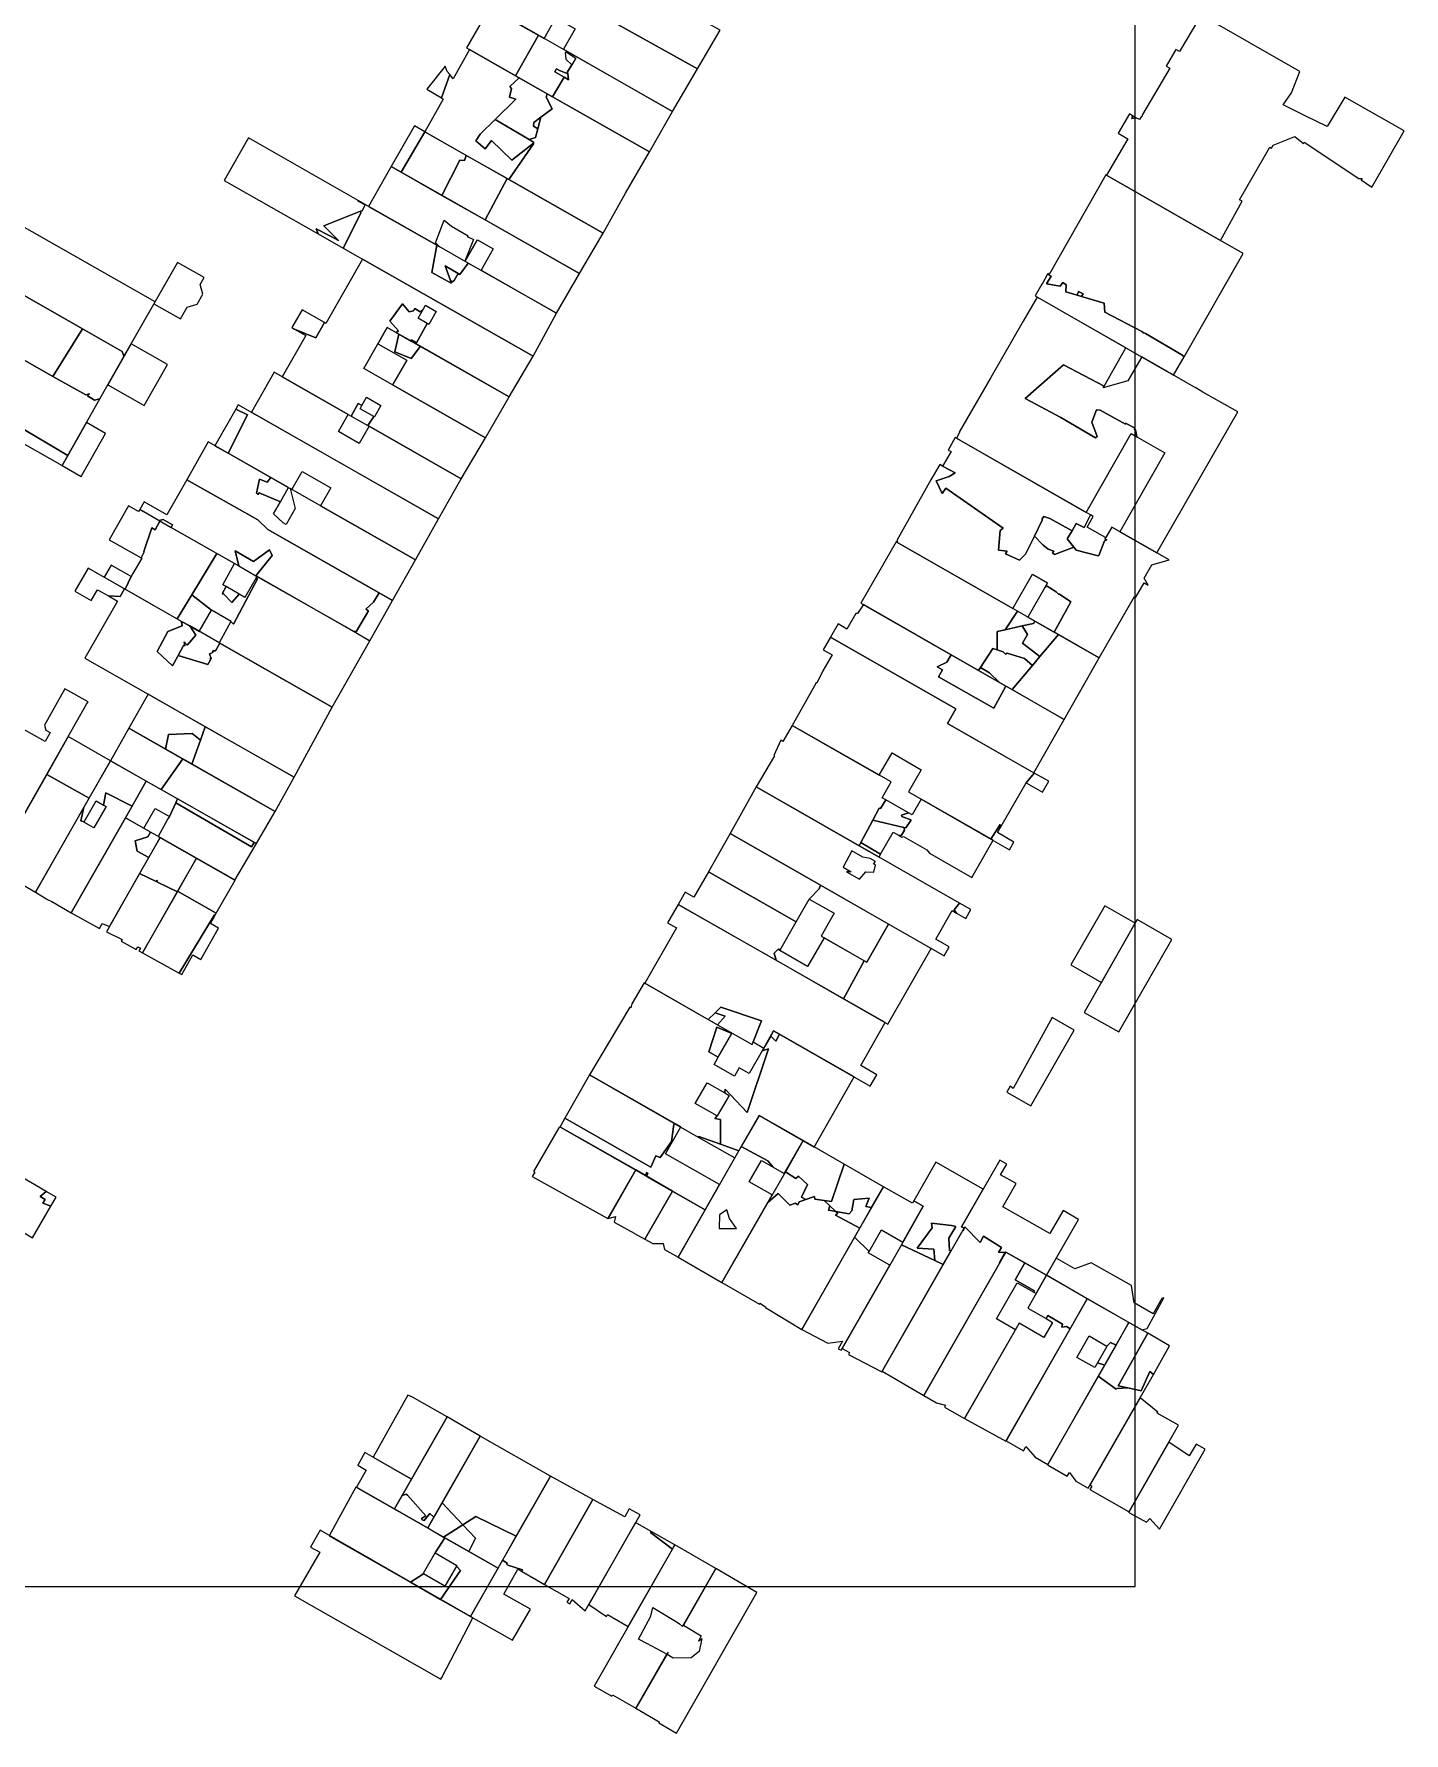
# Model space of a CAD drawing. Header units: metres. Extents: x -20 to 432, y -24 to 321.
# Drawn here: x 265.4 to 431.6, y -17.8 to 188.4 of the extents above; entities that cross this region are included whole.
import ezdxf

# ---------------------------------------------------------------- set-up
doc = ezdxf.new("R2010")
doc.units = ezdxf.units.M

msp = doc.modelspace()

# ---------------------------------------------------------------- linework, layer by layer
for points in [[(0, 0), (399, 0), (399, 299), (0, 299)], [(324.1172, 202.875), (323.7188, 202.0625), (321.5938, 197.7188), (322.2266, 197.3438), (345.9141, 184.125), (348.6563, 188.8125), (324.7188, 202.0625), (324.8984, 202.4063), (324.1172, 202.875)], [(345.9141, 184.125), (322.2266, 197.3438), (321.5, 196.0938), (321.0703, 196.3125), (318.8984, 192.5938), (327.3203, 187.8125), (328.7422, 190.3125), (331.0781, 189), (329.6563, 186.5), (342.8906, 178.9688), (345.9141, 184.125)], [(326.6328, 188.2188), (320.7188, 191.5625), (317.8828, 186.6875), (323.8203, 183.2813), (326.6328, 188.2188)], [(330.6641, 184.625), (329.9844, 185.2813), (329.8984, 186.0938), (329.9609, 186.1875), (330.0156, 186.2813), (326.6328, 188.2188), (323.8203, 183.2813), (328.3047, 180.75), (329.7422, 183.125), (328.5859, 183.75), (328.7969, 184.125), (329.0938, 183.9688), (330.1797, 183.5313), (330.1484, 183.7813), (330.6641, 184.625)], [(326, 175.0938), (323.3828, 173.0625), (320.9297, 175.4375), (320.1406, 174.4063), (319.0156, 175.375), (319.5313, 176.2188), (321.375, 178), (323.875, 180.4375), (323.1172, 180.6875), (323.3672, 181.75), (323.1641, 182), (324.2734, 183.0313), (318.25, 186.4688), (316.2656, 182.9375), (315.8594, 183.4375), (314.8516, 180.625), (315.0781, 180.4688), (312.8203, 176.5), (323.0313, 170.6875), (326, 175.0313), (326, 175.0938)], [(331.1641, 185.4375), (330.6641, 184.625), (330.1484, 183.7813), (330.1797, 183.5313), (330.2578, 182.8125), (329.7422, 183.125), (328.3047, 180.75), (340.0781, 174.0625), (342.8906, 178.9688), (330.0156, 186.2813), (329.9609, 186.1875), (331.1641, 185.4375)], [(315.5547, 183.8125), (315.2969, 184.4375), (313.0781, 181.6563), (314.8516, 180.625), (315.8594, 183.4375), (315.5547, 183.8125)], [(329.0938, 183.9688), (328.7969, 184.125), (328.5859, 183.75), (329.7422, 183.125), (330.2578, 182.8125), (330.1797, 183.5313), (329.0938, 183.9688)], [(326.0391, 177.625), (326.8984, 178.25), (328.2969, 179.2813), (327.5547, 180.6875), (327.6719, 181.0938), (324.2734, 183.0313), (323.1641, 182), (323.3672, 181.75), (323.1172, 180.6875), (323.875, 180.4375), (321.375, 178), (325.5078, 175.5625), (326.25, 175.7813), (326.5313, 176.8438), (326.0313, 177.1563), (326.0391, 177.625)], [(326, 175.0938), (326, 175.0313), (323.0313, 170.6875), (334.4688, 164.1875), (337.1953, 169.0313), (340.0781, 174.0625), (327.6719, 181.0938), (327.5547, 180.6875), (328.2969, 179.2813), (326.8984, 178.25), (326.5313, 176.8438), (326.25, 175.7813), (325.5078, 175.5625), (326, 175.25), (326, 175.0938)], [(323.3828, 173.0625), (326, 175.0938), (326, 175.25), (325.5078, 175.5625), (321.375, 178), (319.5313, 176.2188), (319.0156, 175.375), (320.1406, 174.4063), (320.9297, 175.4375), (323.3828, 173.0625)], [(326.8984, 178.25), (326.0391, 177.625), (326.0313, 177.1563), (326.5313, 176.8438), (326.8984, 178.25)], [(399.1016, 178.1875), (398.6953, 178.4375), (398.5938, 178.125), (399.1016, 178.1875)], [(299.6328, 164.7188), (301.4063, 163.8125), (302.3438, 163.3125), (300.5859, 165.0938), (305.0313, 166.8438), (305.2344, 166.9063), (305.5859, 167.625), (304.7656, 168.0625), (304.7422, 168.1563), (291.4297, 175.75), (288.5, 170.5938), (299.8984, 164.0938), (299.6328, 164.7188)], [(312.8203, 176.5), (311.5625, 177.2188), (308.7656, 172.2813), (309.9766, 171.5938), (312.8203, 176.5)], [(317.8594, 173.625), (312.8203, 176.5), (309.9766, 171.5938), (314.9141, 168.7813), (317.0938, 173.0625), (317.6328, 173), (317.8594, 173.625)], [(322.8281, 170.8125), (317.8594, 173.625), (317.6328, 173), (317.0938, 173.0625), (314.9141, 168.7813), (320.1641, 165.8125), (322.8281, 170.8125)], [(315.1953, 165.75), (316.0625, 165.0313), (318.0781, 163.875), (317.9766, 163.7813), (318.7188, 163.4375), (317.6719, 160.8125), (317.7422, 160.7813), (319.2266, 163.375), (321.1406, 162.2813), (319.6563, 159.6875), (328.8125, 154.4688), (331.6016, 159.3125), (308.7656, 172.2813), (306.0078, 167.4375), (314.5859, 162.5625), (314.1172, 163), (315.1953, 165.75)], [(388.2656, 158.0625), (389.8906, 157.75), (390.2188, 158.1875), (390.6406, 157.9375), (390.5781, 157.0625), (391.9609, 156.6563), (392.1406, 157.125), (392.6797, 156.8125), (392.5078, 156.5), (395.2422, 155.7188), (395.3359, 154.5938), (399.8047, 152.25), (400.0313, 152.0938), (400.1641, 152.0625), (400.2656, 152.0313), (404.6484, 149.4375), (404.9375, 149.1875), (412.1016, 161.7188), (395.4609, 171.25), (388.5703, 159.1875), (388.4063, 159.2813), (388.3594, 159.2188), (388.8047, 158.9688), (388.2656, 158.0625)], [(334.4688, 164.1875), (322.8281, 170.8125), (320.1641, 165.8125), (331.6016, 159.3125), (334.4688, 164.1875)], [(305.0313, 166.8438), (305.0859, 166.625), (302.9375, 162.375), (325.9688, 149.2813), (328.8125, 154.4688), (318.0938, 160.5625), (317.0938, 159.1875), (316.8594, 159.3125), (316.375, 158.4375), (316.2031, 158.2813), (315.9297, 158.4375), (316.0234, 158.125), (313.6719, 159.4375), (314.2734, 162.75), (304.7422, 168.1563), (304.7656, 168.0625), (305.5859, 167.625), (305.2344, 166.9063), (305.0313, 166.8438)], [(301.4063, 163.8125), (299.6328, 164.7188), (299.8984, 164.0938), (302.9375, 162.375), (305.0859, 166.625), (305.0313, 166.8438), (300.5859, 165.0938), (302.3438, 163.3125), (301.4063, 163.8125)], [(267.7188, 146.8125), (271.3125, 152.5938), (252.1641, 163.5), (251.7344, 162.1875), (252.0234, 161.375), (251.2109, 160.125), (254.9766, 157.9688), (252.9063, 155.25), (267.7188, 146.8125)], [(308.6016, 153.5), (310.1328, 155.625), (310.9141, 154.6563), (311.4531, 154.7813), (311.6172, 155.0625), (312.2813, 154.6563), (312.6641, 155), (312.9141, 155.4375), (314.2188, 154.6875), (313.3281, 153.125), (313.125, 153.25), (311.8203, 150.9063), (311.2188, 151.25), (311.1875, 151.0938), (323.0781, 144.3438), (325.9688, 149.2813), (305.2813, 161.0313), (300.8438, 153.25), (300.6719, 153.3438), (299.5938, 151.5), (297.0391, 152.5625), (298.3906, 151.7813), (295.5391, 146.75), (303.9063, 142), (304.7422, 143.5313), (305.1953, 143.2813), (305.7656, 144.2813), (307.5078, 143.2813), (306.7188, 141.9063), (306.6328, 141.9375), (305.9297, 140.8438), (317.2578, 134.4063), (320.1797, 139.375), (305.4375, 147.7813), (308.2656, 152.75), (309.375, 152.125), (309.6406, 152.3438), (308.6016, 153.5)], [(315.9297, 158.4375), (315.3047, 160.2188), (316.8594, 159.3125), (317.0938, 159.1875), (318.0938, 160.5625), (314.2734, 162.75), (313.6719, 159.4375), (316.0234, 158.125), (315.9297, 158.4375)], [(285.5781, 157.9688), (286.0469, 158.8125), (282.8438, 160.625), (279.9766, 155.625), (283.1875, 153.7813), (283.9922, 155.2188), (285.2031, 155.5625), (285.8984, 156.7813), (285.5781, 157.9688)], [(315.9297, 158.4375), (316.2031, 158.2813), (316.375, 158.4375), (316.8594, 159.3125), (315.3047, 160.2188), (315.9297, 158.4375)], [(389.8906, 157.75), (388.2656, 158.0625), (388.8047, 158.9688), (388.3594, 159.2188), (387.7969, 158.1563), (387.6641, 158), (386.8594, 156.5938), (403.6719, 146.9688), (404.9375, 149.1875), (404.6484, 149.4375), (400.2656, 152.0313), (400.1641, 152.0625), (400.0313, 152.0938), (399.8047, 152.25), (395.3359, 154.5938), (395.2422, 155.7188), (392.5078, 156.5), (391.9609, 156.6563), (390.5781, 157.0625), (390.6406, 157.9375), (390.2188, 158.1875), (389.8906, 157.75)], [(391.9609, 156.6563), (392.5078, 156.5), (392.6797, 156.8125), (392.1406, 157.125), (391.9609, 156.6563)], [(296.7109, 152.75), (297.0391, 152.5625), (299.5938, 151.5), (300.6719, 153.3438), (297.9375, 154.9063), (296.7109, 152.75)], [(310.1328, 155.625), (308.6016, 153.5), (309.6406, 152.3438), (309.375, 152.125), (311.1875, 151.0938), (311.2188, 151.25), (311.8203, 150.9063), (313.125, 153.25), (312.0234, 153.875), (312.6641, 155), (312.2813, 154.6563), (311.6172, 155.0625), (311.4531, 154.7813), (310.9141, 154.6563), (310.1328, 155.625)], [(398.5234, 139.875), (399.2188, 139.4688), (399.0625, 140.3438), (398.8906, 140.4375), (398.9453, 140.5313), (398.9219, 140.5625), (397.8438, 141.125), (397.8203, 141.0313), (394.7422, 142.7188), (394.2969, 142.75), (393.7344, 141.25), (394.3906, 139.5313), (394.2031, 139.375), (389.9688, 141.8438), (385.6719, 144.125), (390.3047, 148.2188), (395.2266, 145.625), (397.8828, 150.2813), (387.1016, 156.4375), (385.4375, 153.5), (381.4844, 146.6875), (377.6563, 140.0313), (377.7109, 140), (377.3125, 139.3125), (393.0625, 130.3125), (398.5234, 139.875)], [(267.7188, 146.8125), (271.7109, 144.5625), (272.1641, 144.6875), (271.9219, 144.4375), (272.7578, 143.9375), (273.4297, 144.0938), (276.5, 149.5), (276.3047, 149.2813), (276.1094, 149.8438), (271.3125, 152.5938), (267.7188, 146.8125)], [(307.1328, 150.7813), (310.6328, 148.7813), (308.9297, 145.7813), (320.1797, 139.375), (323.0781, 144.3438), (312.3047, 150.4688), (311.1953, 148.9688), (309.1797, 149.8125), (309.6719, 151.9375), (308.2656, 152.75), (307.1328, 150.7813)], [(274.3984, 145.7813), (278.7969, 143.2813), (281.6172, 148.25), (277.2188, 150.75), (274.3984, 145.7813)], [(312.3047, 150.4688), (309.6719, 151.9375), (309.1797, 149.8125), (311.1953, 148.9688), (312.3047, 150.4688)], [(401.6328, 125.4063), (411.4688, 142.5313), (407.2188, 144.9063), (406.3594, 145.4375), (406.125, 145.5313), (399.8047, 149.1875), (398.1328, 146.2813), (395.1172, 145.4375), (395.2266, 145.625), (390.3047, 148.2188), (385.6719, 144.125), (389.9688, 141.8438), (394.2031, 139.375), (394.3906, 139.5313), (393.7344, 141.25), (394.2969, 142.75), (394.7422, 142.7188), (397.8203, 141.0313), (397.8438, 141.125), (398.9219, 140.5625), (398.9453, 140.5313), (398.8906, 140.4375), (399.0625, 140.3438), (399.2188, 139.4688), (402.6016, 137.5313), (397.1406, 127.9688), (401.6328, 125.4063)], [(268.8203, 136), (269.5156, 137.2188), (251.1016, 148.125), (250.2188, 146.5625), (268.8203, 136)], [(291.7969, 142.4688), (314.5078, 129.5313), (317.2578, 134.4063), (306.0703, 140.7813), (304.8828, 138.6875), (302.3672, 140.125), (303.5547, 142.1875), (294.5547, 147.3125), (291.7969, 142.4688)], [(291.3203, 142.1563), (289.8984, 142.8438), (287.375, 138.4063), (288.9844, 137.5), (291.3203, 142.1563)], [(289.8984, 142.8438), (291.3203, 142.1563), (288.9844, 137.5), (296.7031, 133.0938), (297.9375, 135.2813), (301.4141, 133.3125), (300.1797, 131.125), (311.6953, 124.5625), (314.5078, 129.5313), (290.1953, 143.375), (289.8984, 142.8438)], [(303.9063, 142), (305.9297, 140.8438), (306.6328, 141.9375), (304.9766, 142.875), (305.1953, 143.2813), (304.7422, 143.5313), (303.9063, 142)], [(268.8203, 136), (271.1484, 134.6875), (274.1172, 139.9063), (271.7891, 141.2188), (268.8203, 136)], [(294.4922, 130.125), (295.3203, 131.5938), (292.75, 132.6875), (292.5938, 132.4688), (292.4141, 132.6563), (292.7969, 134.3438), (293.7031, 133.9688), (294.1484, 134.5625), (286.5625, 138.875), (283.9531, 134.2813), (292.5703, 129.4063), (293.7734, 128.25), (308.9219, 119.625), (311.6953, 124.5625), (296.5078, 133.2188), (297.1016, 130.7813), (296, 128.8438), (295.6328, 129.0625), (294.4922, 130.125)], [(387.7109, 129.5313), (387.9063, 129.8125), (388.6563, 129.5938), (391.3438, 128.0938), (391.8516, 128.9688), (392.8047, 128.5), (393.5938, 130), (377.1875, 139.4063), (376.3125, 137.875), (376.6797, 137.7188), (375.6484, 135.9375), (377.1875, 135.125), (376.4453, 134.6875), (374.8516, 134.125), (375.5859, 132.5938), (376.0469, 133.25), (383.0078, 128.4063), (382.6328, 128.125), (382.4141, 125.7188), (383.4922, 125.5938), (383.2734, 125.2813), (384.9531, 124.5313), (385.6953, 125.25), (386.7734, 127.4375), (387.7109, 129.375), (387.7109, 129.5313)], [(387.8047, 126.375), (386.7734, 127.4375), (385.6953, 125.25), (384.9531, 124.5313), (383.2734, 125.2813), (383.4922, 125.5938), (382.4141, 125.7188), (382.6328, 128.125), (383.0078, 128.4063), (376.0469, 133.25), (375.5859, 132.5938), (374.8516, 134.125), (376.4453, 134.6875), (377.1875, 135.125), (375.6484, 135.9375), (375.3125, 136.125), (374.2266, 134.25), (370.0938, 126.9063), (370.2109, 126.8438), (370.1016, 126.6875), (384.1563, 118.6563), (386.5469, 122.8125), (388.3672, 121.7813), (388.0469, 121.2188), (388.3359, 121.375), (389.4141, 120.6563), (389.6875, 120.4063), (389.8438, 120.375), (391.1797, 119.4688), (389.1797, 115.7813), (394.6563, 112.6563), (398.9297, 120.125), (399.1016, 120.0313), (400.1016, 121.7813), (400.5703, 121.5), (400.0859, 122.3438), (401.0313, 123.9375), (403.1094, 124.5625), (396.1563, 128.5313), (395.4375, 127.2813), (395.4063, 127.25), (395.3594, 127.0625), (395.5547, 126.9688), (395.2891, 126.875), (394.5781, 125.0938), (394.5, 125.0313), (391.8516, 125.7188), (391.5781, 126.0938), (389.2188, 125.2188), (388.9844, 125.4063), (389.1328, 125.625), (388.4531, 125.8438), (387.8047, 126.375)], [(307.2813, 120.5625), (293.7734, 128.25), (292.5703, 129.4063), (283.9531, 134.2813), (281.5391, 130.0313), (278.7969, 131.5938), (278.25, 130.6563), (280.5938, 129.3125), (281.1094, 129.4688), (282.2188, 128.8125), (282.0469, 128.5), (290.2578, 123.8125), (289.8203, 125.6563), (292.0469, 124.3438), (294, 125.7813), (294.2969, 125.0938), (292.3438, 122.625), (304.2422, 115.8438), (304.5313, 115.9063), (305.9844, 118.375), (305.6875, 118.5625), (306.6172, 119.4375), (307.2813, 120.5625)], [(292.5938, 132.4688), (292.75, 132.6875), (295.3203, 131.5938), (296.3125, 133.3438), (294.1484, 134.5625), (293.7031, 133.9688), (292.7969, 134.3438), (292.4141, 132.6563), (292.5938, 132.4688)], [(278.7344, 125.5625), (279.7344, 128.4375), (280.1406, 128.2188), (280.6797, 129.25), (278.25, 130.6563), (278.1172, 130.4063), (276.875, 131.125), (274.5313, 127), (278.4063, 124.8125), (278.7813, 125.5313), (278.7344, 125.5625)], [(391.5781, 126.0938), (391.8516, 125.7188), (394.5, 125.0313), (394.5781, 125.0938), (395.2891, 126.875), (395.5547, 126.9688), (395.3594, 127.0625), (395.4063, 127.25), (393.1719, 128.5313), (393.9219, 129.8125), (393.5938, 130), (392.8047, 128.5), (391.8516, 128.9688), (391.3438, 128.0938), (390.7656, 127.125), (391.5781, 126.0938)], [(279.7344, 128.4375), (278.7344, 125.5625), (278.7813, 125.5313), (278.4063, 124.8125), (278.4922, 124.75), (277.4297, 122.9063), (277.2266, 122.5313), (276.4688, 121), (282.8047, 117.4063), (284.5703, 120.3125), (287.5938, 125.3438), (280.6797, 129.25), (280.1406, 128.2188), (279.7344, 128.4375)], [(280.5938, 129.3125), (282.0469, 128.5), (282.2188, 128.8125), (281.1094, 129.4688), (280.5938, 129.3125)], [(387.9063, 129.8125), (387.7109, 129.5313), (387.7109, 129.375), (386.7734, 127.4375), (387.8047, 126.375), (388.4531, 125.8438), (389.1328, 125.625), (388.9844, 125.4063), (389.2188, 125.2188), (391.5781, 126.0938), (390.7656, 127.125), (391.3438, 128.0938), (388.6563, 129.5938), (387.9063, 129.8125)], [(294.2969, 125.0938), (294, 125.7813), (292.0469, 124.3438), (289.8203, 125.6563), (290.2578, 123.8125), (292.3438, 122.625), (294.2969, 125.0938)], [(383.2266, 116.0625), (384.7188, 118.3438), (370, 126.75), (365.7266, 119.2813), (379.9922, 111.125), (380.2344, 111.5), (381.7422, 113.8125), (382.25, 113.625), (382.2734, 115.8438), (383.2266, 116.0625)], [(276.4688, 121), (277.2266, 122.5313), (274.7969, 123.9063), (273.9531, 122.4375), (276.4688, 121)], [(289.6172, 116.75), (292.5469, 122.25), (292.3672, 122.375), (291.0156, 120), (290.2969, 120.4063), (289.4141, 119.375), (288.4063, 120.4375), (288.3438, 120.375), (288.2969, 120.5), (288.7344, 121.3125), (288.3125, 121.5313), (289.7656, 124.0938), (287.5938, 125.3438), (284.5703, 120.3125), (286.9688, 118.4688), (287.0234, 118.4375), (289.3516, 117.125), (289.3125, 117.0625), (289.6172, 116.75)], [(275.8672, 120.0938), (276.3906, 121.0313), (271.9766, 123.5625), (270.3906, 120.75), (272.3594, 119.625), (273.1094, 120.9375), (274.4766, 120.1875), (275.8672, 120.0938)], [(292.5469, 122.25), (289.6172, 116.75), (289.3125, 117.0625), (287.8672, 114.5), (301.6016, 106.6875), (306.1797, 114.75), (292.4688, 122.5625), (292.3672, 122.375), (292.5469, 122.25)], [(283.3359, 117.0938), (276.3906, 121.0313), (275.8672, 120.0938), (274.4766, 120.1875), (275.5469, 119.5625), (271.5859, 112.625), (296.9766, 98.1875), (301.6016, 106.6875), (287.9688, 114.4375), (287.4297, 113.5), (287.1016, 113.5313), (287.1094, 113.3125), (286.7188, 113.1563), (286.9063, 112.5938), (286.7969, 112.625), (286.8828, 112.5), (286.5234, 111.8438), (282.9063, 112.9375), (282.875, 112.875), (282.2188, 111.6875), (280.3594, 113.4375), (281.6484, 115.8438), (283.4063, 116.5313), (283.3359, 117.0938)], [(286.9688, 118.4688), (284.5703, 120.3125), (282.8047, 117.4063), (285.4766, 115.875), (286.9688, 118.4688)], [(288.4063, 120.4375), (289.4141, 119.375), (290.2969, 120.4063), (288.7344, 121.3125), (288.2969, 120.5), (288.3438, 120.375), (288.4063, 120.4375)], [(308.9219, 119.625), (307.2813, 120.5625), (306.6172, 119.4375), (305.6875, 118.5625), (305.9844, 118.375), (304.5313, 115.9063), (304.2422, 115.8438), (306.1797, 114.75), (308.9219, 119.625)], [(391.1797, 119.4688), (389.8438, 120.375), (389.6875, 120.4063), (389.4141, 120.6563), (388.3359, 121.375), (388.0469, 121.2188), (385.9844, 117.5938), (389.1797, 115.7813), (391.1797, 119.4688)], [(381.8516, 106.5625), (375.1563, 110.375), (375.6484, 111.2188), (374.9922, 111.5938), (376.1563, 112.125), (376.6797, 113.0313), (366.0391, 119.125), (365.3203, 118.0313), (365.1328, 118.0625), (364.0469, 116.1563), (362.9766, 116.7813), (362.0547, 115.1875), (377.25, 106.5), (376.2266, 104.7188), (386.6953, 98.7188), (390.3906, 105.1875), (383.3125, 109.25), (381.8516, 106.5625)], [(385.2813, 116.5313), (386.6875, 116.8438), (386.8438, 117.125), (384.7188, 118.3438), (383.2266, 116.0625), (385.2813, 116.5313)], [(283.6484, 114.5938), (284, 114.1875), (285.0391, 115.4063), (284.3359, 116.5313), (283.3359, 117.0938), (283.4063, 116.5313), (281.6484, 115.8438), (280.3594, 113.4375), (282.2188, 111.6875), (282.875, 112.875), (282.9063, 112.9375), (283.5625, 114.1563), (283.7109, 114.125), (283.6484, 114.5938)], [(284, 114.1875), (283.6484, 114.5938), (283.7109, 114.125), (283.5625, 114.1563), (282.9063, 112.9375), (286.5234, 111.8438), (286.8828, 112.5), (286.7969, 112.625), (286.9063, 112.5938), (286.7188, 113.1563), (287.1094, 113.3125), (287.1016, 113.5313), (287.4297, 113.5), (287.9688, 114.4375), (284.3359, 116.5313), (285.0391, 115.4063), (284, 114.1875)], [(385.5938, 112.5938), (386.5547, 111.75), (387.4297, 112.8125), (385.3438, 114.4375), (385.9297, 115.5), (385.2813, 116.5313), (383.2266, 116.0625), (382.2734, 115.8438), (382.25, 113.625), (383.0078, 113.4063), (383.2891, 113.125), (383.4609, 113.25), (385.5938, 112.5938)], [(384.0703, 108.8125), (390.3906, 105.1875), (394.6563, 112.6563), (389.6875, 115.5), (387.4297, 112.8125), (386.5547, 111.75), (384.0703, 108.8125)], [(385.3438, 114.4375), (387.4297, 112.8125), (389.6875, 115.5), (386.8438, 117.125), (386.6875, 116.8438), (385.2813, 116.5313), (385.9297, 115.5), (385.3438, 114.4375)], [(385.7734, 97.5), (386.7422, 98.6875), (376.2266, 104.7188), (377.25, 106.5), (362.0547, 115.1875), (361.1484, 113.6563), (362.2344, 113.0313), (361.1328, 111.0938), (360.3906, 109.5938), (360.2969, 109.6563), (360.25, 109.5625), (357.3984, 104.4688), (367.9688, 98.4375), (369.5078, 101.125), (373.0547, 99.0938), (371.5156, 96.4063), (381.4766, 90.6875), (382.6328, 92.4375), (382.5938, 91.9688), (385.7734, 97.5)], [(384.0703, 108.8125), (386.5547, 111.75), (385.5938, 112.5938), (383.4609, 113.25), (383.2891, 113.125), (383.0078, 113.4063), (382.25, 113.625), (381.7422, 113.8125), (380.2344, 111.5), (381.3438, 110.8438), (382.5469, 109.6875), (384.0703, 108.8125)], [(375.1563, 110.375), (381.8516, 106.5625), (383.3125, 109.25), (376.6797, 113.0313), (376.1563, 112.125), (374.9922, 111.5938), (375.6484, 111.2188), (375.1563, 110.375)], [(382.5469, 109.6875), (381.3438, 110.8438), (380.2344, 111.5), (379.9922, 111.125), (382.5469, 109.6875)], [(255.6563, 90.6875), (255.2109, 90.4063), (260.5078, 87.1875), (271.8047, 107.0313), (271.9766, 107.3125), (269.1797, 108.9063), (266.6797, 104.5), (266.8438, 103.875), (267.3828, 103.5938), (266.7656, 102.5), (263.1875, 104.5313), (255.3906, 90.8438), (255.6563, 90.6875)], [(281.3906, 101.5938), (281.7422, 103.375), (284.5938, 103.5), (285.6016, 102.6875), (286.1797, 104.3125), (279.2813, 108.25), (276.9297, 104.125), (281.3906, 101.5938)], [(266.9688, 98.5313), (272.125, 95.6563), (274.7031, 100.1875), (269.5703, 103.125), (266.9688, 98.5313)], [(276.9297, 104.125), (274.7031, 100.1875), (280.8516, 96.6875), (283.4766, 100.4063), (276.9297, 104.125)], [(281.7422, 103.375), (281.3906, 101.5938), (284.5703, 99.7813), (285.6016, 102.6875), (284.5938, 103.5), (281.7422, 103.375)], [(285.6016, 102.6875), (284.5703, 99.7813), (294.6719, 94.0313), (296.9766, 98.1875), (286.1797, 104.3125), (285.6016, 102.6875)], [(367.1953, 92.9688), (367.9609, 94.4375), (368.1172, 94.4063), (368.7656, 95.4375), (368.2969, 95.6875), (369.3906, 97.625), (357.3984, 104.4688), (356.2734, 102.5313), (356.0078, 102.6875), (355.1797, 100.8125), (355.2422, 100.7813), (353.0391, 97), (365.5313, 89.875), (365.7422, 90.25), (366.8672, 92.375), (367.1953, 92.9688)], [(271.5156, 92.7813), (272.9609, 95.3125), (273.8594, 94.8125), (274.1328, 96.2813), (277.3203, 94.6875), (279.0469, 97.7188), (274.7031, 100.1875), (271.4688, 94.5313), (271.1016, 92.9063), (271.5156, 92.7813)], [(294.6719, 94.0313), (283.4766, 100.4063), (280.8516, 96.6875), (292.4141, 90.125), (294.6719, 94.0313)], [(272.125, 95.6563), (266.9688, 98.5313), (260.5078, 87.1875), (265.6016, 84.2188), (272.125, 95.6563)], [(281.8516, 93.4375), (282.6094, 95.0938), (282.8281, 95.5625), (279.0469, 97.7188), (276.5078, 93.25), (278.7422, 92), (280.1328, 94.4063), (281.8516, 93.4375)], [(377.3281, 81.6875), (377.0625, 82.0938), (377.7109, 82.9063), (353.0391, 97), (349.8672, 91.375), (375.8438, 76.5), (376.4531, 77.5938), (374.8047, 78.5313), (376.7969, 82), (377.3281, 81.6875)], [(386.7422, 98.6875), (385.7734, 97.5), (387.7656, 96.375), (388.5156, 97.6875), (386.7422, 98.6875)], [(271.4766, 92.7188), (271.5156, 92.7813), (271.1016, 92.9063), (271.4688, 94.5313), (265.6016, 84.2188), (267.0781, 83.3438), (267.5938, 83.0938), (269.9297, 81.7188), (277.3203, 94.6875), (274.1328, 96.2813), (273.8594, 94.8125), (274.1797, 94.625), (272.6953, 92.0313), (271.4766, 92.7188)], [(282.6094, 95.0938), (281.8516, 93.4375), (281.6641, 93.125), (280.4688, 91), (289.8047, 85.6875), (292.4141, 90.125), (292.125, 90.2813), (291.8125, 89.75), (282.6094, 95.0938)], [(282.6094, 95.0938), (291.8125, 89.75), (292.125, 90.2813), (282.8281, 95.5625), (282.6094, 95.0938)], [(367.1953, 92.9688), (370.9531, 92.0938), (371.2031, 92.0313), (371.7734, 92.9375), (371.7891, 93), (370.6953, 93.4375), (370.6641, 93.5938), (371.5156, 93.8438), (368.7656, 95.4375), (368.1172, 94.4063), (367.9609, 94.4375), (367.1953, 92.9688)], [(373.0313, 95.5313), (371.9375, 93.625), (371.5156, 93.8438), (370.6641, 93.5938), (370.6953, 93.4375), (371.7891, 93), (371.7734, 92.9375), (371.2031, 92.0313), (370.9531, 92.0938), (371.0234, 91.75), (370.6484, 91.1563), (370.3828, 91.0938), (370.6797, 90.9063), (370.8828, 91), (373.7344, 89.375), (374.0469, 88.9688), (379.2031, 86.0313), (381.7734, 90.5313), (373.0313, 95.5313)], [(274.5781, 80.0625), (279.3516, 88.4375), (277.9531, 89.2188), (277.7031, 90.4688), (279.2266, 90.9375), (279.5391, 91.5313), (276.5078, 93.25), (269.9297, 81.7188), (273.3594, 79.8125), (273.6875, 80.4375), (274.5781, 80.0625)], [(370.9531, 92.0938), (367.1953, 92.9688), (366.8672, 92.375), (365.7422, 90.25), (368.1172, 88.8438), (369.6406, 91.5), (370.3828, 91.0938), (370.6484, 91.1563), (371.0234, 91.75), (370.9531, 92.0938)], [(277.7031, 90.4688), (277.9531, 89.2188), (279.3516, 88.4375), (280.7188, 90.875), (279.5391, 91.5313), (279.2266, 90.9375), (277.7031, 90.4688)], [(280.4141, 85.4375), (282.8125, 84.2813), (285.125, 88.375), (280.7188, 90.875), (278.2344, 86.5), (280.25, 85.5313), (280.3438, 85.6875), (280.4141, 85.4375)], [(360.8125, 85.0938), (349.8672, 91.375), (347.25, 86.7188), (357.875, 80.625), (359.4609, 83.4063), (360.6719, 84.6563), (360.8125, 85.0938)], [(382.2969, 91.4688), (382.5938, 91.9688), (382.6328, 92.4375), (381.4766, 90.6875), (383.7734, 89.375), (384.2969, 90.3125), (382.2969, 91.4688)], [(367.2656, 87.6875), (367.5234, 87.9688), (366.8672, 88.3125), (365.9531, 88.4688), (364.6484, 89.25), (363.5781, 87.2813), (364.5547, 86.7188), (363.9844, 86.7188), (365.5547, 85.8125), (366.3516, 86.6875), (367.2891, 86.6563), (367.4922, 87.5313), (367.2656, 87.6875)], [(365.7422, 90.25), (365.5313, 89.875), (367.9297, 88.5), (368.1172, 88.8438), (365.7422, 90.25)], [(282.8359, 84.3438), (287.5234, 81.6875), (289.8438, 85.6875), (285.125, 88.375), (282.8359, 84.3438)], [(355.8906, 77.1563), (357.875, 80.625), (347.25, 86.7188), (345.4766, 83.625), (344.4219, 84.2188), (343.5703, 82.75), (355.4375, 75.9688), (355.2031, 76.8438), (355.75, 77.3438), (355.8906, 77.1563)], [(278.5859, 76.875), (282.8125, 84.2813), (280.4141, 85.4375), (280.3438, 85.6875), (280.25, 85.5313), (278.2344, 86.5), (274.2109, 79.4375), (276.1328, 78.5), (276.0156, 78.3125), (277.8281, 77.2813), (278.0078, 77.625), (278.3438, 77.4375), (278.1563, 77.125), (278.5859, 76.875)], [(369.0938, 80.375), (360.8125, 85.0938), (360.6719, 84.6563), (359.4609, 83.4063), (362.5, 81.6875), (360.9141, 78.9063), (366.4453, 75.75), (369.0938, 80.375)], [(283.0469, 74.4063), (287.3125, 81.5), (287.3906, 81.4375), (287.5234, 81.6875), (282.8359, 84.3438), (278.5859, 76.875), (283.0469, 74.4063)], [(355.1484, 67.4063), (366.8516, 60.7188), (367.6484, 62.0938), (365.7109, 63.2188), (368.6797, 68.4063), (343.5703, 82.75), (342.2734, 80.5313), (343.3516, 79.9063), (339.5156, 73.1875), (347.1953, 68.7813), (348.0469, 69.5938), (348.75, 70.2813), (353.6875, 68.625), (352.6563, 66.0938), (353.9453, 65.3125), (355.1484, 67.4063)], [(377.0625, 82.0938), (377.3281, 81.6875), (378.4453, 81.0625), (379.0547, 82.125), (377.7109, 82.9063), (377.0625, 82.0938)], [(391.2188, 75.4063), (394.9063, 73.2813), (399, 80.4688), (395.3125, 82.5625), (391.2188, 75.4063)], [(287.3125, 81.5), (283.0469, 74.4063), (283.3516, 74.25), (284.6797, 76.625), (285.6719, 76.0625), (287.8125, 79.875), (286.8203, 80.4375), (287.3906, 81.4375), (287.3125, 81.5)], [(403.4375, 78.5), (399.2578, 80.9063), (392.8359, 69.6563), (397.0156, 67.2813), (403.4375, 78.5)], [(355.4375, 75.9688), (363.6172, 71.2813), (366.1484, 75.9063), (361.2578, 78.6875), (359.2734, 75.2188), (355.8906, 77.1563), (355.75, 77.3438), (355.2031, 76.8438), (355.4375, 75.9688)], [(363.6172, 71.2813), (369, 68.2188), (374.2656, 77.4063), (369.0938, 80.375), (366.4453, 75.75), (366.1484, 75.9063), (363.6172, 71.2813)], [(349.2656, 60.3438), (351.9453, 57.5), (354.5234, 65.2188), (353.7578, 64.9688), (352.1797, 62.2188), (350.9844, 62.9063), (350.4141, 61.9063), (347.9297, 63.3125), (348.4297, 64.2188), (347.2813, 64.875), (348.2656, 67.875), (350.0703, 67.0938), (350.0938, 67.125), (339.4453, 73.2188), (337.9453, 70.6875), (337.8125, 70.1875), (337.6953, 70.2813), (332.8281, 62.0625), (346, 54.5313), (346.0625, 54.5938), (348.6875, 53.6563), (348.6875, 56.6563), (348.0078, 56.7813), (348.2891, 57.0938), (345.6406, 58.5938), (347.0859, 61.0938), (349.2344, 59.875), (349.2656, 60.3438)], [(348.3281, 68.125), (352.5234, 65.75), (352.6563, 66.0938), (353.6875, 68.625), (348.75, 70.2813), (348.0469, 69.5938), (349.25, 69.1875), (348.3281, 68.125)], [(348.0469, 69.5938), (347.1953, 68.7813), (348.3281, 68.125), (349.25, 69.1875), (348.0469, 69.5938)], [(388.9219, 69.0313), (384.1875, 60.4063), (383.8438, 60.6875), (383.4297, 59.9688), (386.3281, 58.3125), (391.5938, 67.5), (388.9219, 69.0313)], [(348.2656, 67.875), (347.2813, 64.875), (348.4297, 64.2188), (350.0703, 67.0938), (348.2656, 67.875)], [(351.9453, 57.5), (349.2656, 60.3438), (349.2344, 59.875), (349.7656, 59.5625), (348.2891, 57.0938), (348.0078, 56.7813), (348.6875, 56.6563), (348.6875, 53.6563), (350.9375, 52.8438), (353.3828, 57.125), (360.0547, 53.3125), (364.9141, 61.8125), (355.8516, 67), (355.4063, 66.1563), (354.7891, 66.7813), (353.7578, 64.9688), (354.5234, 65.2188), (351.9453, 57.5)], [(354.7891, 66.7813), (355.4063, 66.1563), (355.8516, 67), (355.1484, 67.4063), (354.7891, 66.7813)], [(342.7422, 54), (343.0469, 56.0625), (343.1719, 56.1563), (332.8281, 62.0625), (329.8281, 56.8125), (340.2422, 50.875), (340.8438, 52.25), (341.375, 52.0313), (342.7422, 54)], [(325.875, 49.75), (335.0469, 44.625), (338.4141, 50.5313), (329.2031, 55.7813), (329.0781, 55.6563), (326, 50.3438), (326.1641, 50.25), (325.875, 49.75)], [(342.0234, 52.5), (343.8828, 55.75), (343.1719, 56.1563), (343.0469, 56.0625), (342.7422, 54), (341.375, 52.0313), (340.8438, 52.25), (340.2422, 50.875), (329.8281, 56.8125), (329.3281, 55.9375), (329.2031, 55.7813), (339.6406, 49.8125), (339.7344, 50.2188), (339.9063, 50.125), (339.7422, 49.75), (346.8516, 45.6875), (348.5938, 48.75), (342.0234, 52.5)], [(351.2266, 53.375), (354.4453, 51.6563), (355.0703, 50.875), (356.4375, 50.0938), (358.7188, 54.0938), (353.3828, 57.125), (351.2266, 53.375)], [(350.4453, 52), (350.9375, 52.8438), (348.6875, 53.6563), (346.0625, 54.5938), (346, 54.5313), (350.4453, 52)], [(362.1484, 46.6875), (363.7109, 51.2188), (358.7188, 54.0938), (356.5703, 50.3125), (357.8516, 49.5), (358.1797, 49.7813), (359.2422, 48.7813), (358.5234, 47.25), (359.0703, 46.9375), (360.0938, 47.3125), (360.1563, 47), (361.2969, 46.8125), (362.1484, 46.6875)], [(257.3984, 47), (265.2422, 42.3125), (267.4766, 46.1563), (266.4922, 46.5), (266.7734, 46.9688), (266.1641, 47.3125), (266.9141, 47.9063), (260.1172, 51.875), (257.8672, 47.125), (257.3984, 47)], [(354.4453, 51.6563), (351.2266, 53.375), (343.5703, 39.9688), (348.8828, 36.875), (354.9609, 47.5), (352.1797, 49.0938), (353.6641, 51.6875), (355.0703, 50.875), (354.4453, 51.6563)], [(378.1094, 43.2188), (378.125, 43.1563), (378.3594, 43.625), (380.1953, 41.75), (380.6172, 42.5), (382.7734, 41.125), (382.4297, 40.5), (383.25, 40.5625), (382.5625, 39.3125), (382.6016, 39.2813), (383.3281, 40.5625), (388.2422, 37.75), (392.1328, 44.5313), (390.2578, 45.625), (388.6406, 42.8125), (382.9531, 46.0625), (384.5625, 48.875), (382.6875, 49.9375), (383.4297, 51.2188), (382.5703, 51.7188), (377.9375, 43.625), (378.2422, 43.4688), (378.1094, 43.2188)], [(338.2656, 42.8438), (339.5313, 42.1563), (342.8672, 47.9688), (338.4141, 50.5313), (335.0938, 44.625), (335.9531, 44.875), (335.8125, 44.2188), (338.2109, 42.875), (338.2656, 42.8438)], [(339.6406, 49.8125), (339.7422, 49.75), (339.9063, 50.125), (339.7344, 50.2188), (339.6406, 49.8125)], [(357.8516, 49.5), (356.5703, 50.3125), (354.4375, 46.5938), (355.7031, 47.6875), (357.1172, 46.2813), (357.8047, 46.5), (358.0938, 46.3125), (358.2578, 46.6563), (359.0703, 46.9375), (358.5234, 47.25), (359.2422, 48.7813), (358.1797, 49.7813), (357.8516, 49.5)], [(362.6875, 45.5), (364.3203, 45.2188), (364.6328, 45.5938), (364.8672, 46.9688), (366.7266, 47.125), (366.3516, 46.0938), (367.0313, 45.9688), (368.4766, 48.5), (363.7109, 51.2188), (362.1484, 46.6875), (361.2969, 46.8125), (361.9688, 46.1875), (362.6875, 45.5)], [(376.4922, 40.75), (376.6797, 40.7188), (378.2422, 43.4688), (377.9375, 43.625), (380.5469, 48.1875), (374.8203, 51.4688), (372.1406, 46.7813), (373.3047, 46.125), (370.6406, 41.4375), (374.6953, 39.5625), (374.5781, 40.9063), (372.5781, 41.0625), (374.3594, 43.5), (374.3047, 44.0938), (376.7422, 43.8125), (377.2344, 43.6563), (376.4063, 42.25), (376.4922, 40.75)], [(267.4766, 46.1563), (268.1016, 47.2188), (266.9141, 47.9063), (266.1641, 47.3125), (266.7734, 46.9688), (266.4922, 46.5), (267.4766, 46.1563)], [(341.7266, 41.625), (341.9219, 40.875), (343.5703, 39.9688), (346.8516, 45.6875), (342.8672, 47.9688), (339.5313, 42.1563), (340.4844, 41.625), (341.7266, 41.625)], [(354.4375, 46.5938), (348.8828, 36.875), (353.4297, 34.25), (353.4766, 34.375), (354.1797, 33.9375), (354.1406, 33.8438), (358.5781, 31.1875), (365.5938, 43.4688), (362.6719, 45.0313), (362.9297, 45.2813), (362.6875, 45.5), (361.7891, 45.6563), (361.9688, 46.1875), (361.2969, 46.8125), (360.1563, 47), (360.0938, 47.3125), (359.0703, 46.9375), (358.2578, 46.6563), (358.0938, 46.3125), (357.8047, 46.5), (357.1172, 46.2813), (355.7031, 47.6875), (354.4375, 46.5938)], [(364.9766, 42.375), (366.7344, 40.6563), (368.2344, 43.2813), (370.8359, 41.7813), (373.3047, 46.125), (372.1406, 46.7813), (371.9844, 46.5), (368.4766, 48.5), (364.9766, 42.375)], [(348.5234, 43.4375), (350.6328, 43.4375), (349.8047, 44.625), (349.4688, 45.6875), (348.5625, 45.0938), (348.5234, 43.4375)], [(361.7891, 45.6563), (362.6875, 45.5), (361.9688, 46.1875), (361.7891, 45.6563)], [(364.3203, 45.2188), (362.6875, 45.5), (362.9297, 45.2813), (362.6719, 45.0313), (365.5938, 43.4688), (367.0313, 45.9688), (366.3516, 46.0938), (366.7266, 47.125), (364.8672, 46.9688), (364.6328, 45.5938), (364.3203, 45.2188)], [(378.1094, 43.2188), (368.3281, 26.125), (373.3828, 23.1563), (382.6016, 39.2813), (382.5625, 39.3125), (383.25, 40.5625), (382.4297, 40.5), (382.7734, 41.125), (380.6172, 42.5), (380.1953, 41.75), (378.3594, 43.625), (378.125, 43.1563), (378.1094, 43.2188)], [(376.6797, 40.7188), (376.4922, 40.75), (376.4063, 42.25), (377.2344, 43.6563), (376.7422, 43.8125), (374.3047, 44.0938), (374.3594, 43.5), (372.5781, 41.0625), (374.5781, 40.9063), (374.6953, 39.5625), (375.7266, 39.0625), (376.6797, 40.7188)], [(363.5, 29.75), (362.9844, 28.8125), (363.3203, 28.6563), (369.2266, 38.9688), (366.6172, 40.4688), (366.7344, 40.6563), (364.9766, 42.375), (358.5781, 31.1875), (361.7031, 29.5), (363.5, 29.75)], [(375.7266, 39.0625), (374.6953, 39.5625), (370.6406, 41.4375), (363.4531, 28.875), (364.3516, 28.4063), (364.2109, 28.125), (368.2813, 26.0313), (375.7266, 39.0625)], [(384.4375, 37.2188), (385.6094, 39.25), (383.3281, 40.5625), (373.3828, 23.1563), (374.9063, 22.2813), (376.0078, 22), (375.8828, 21.75), (378.3125, 20.375), (384.4766, 31.1563), (382.1797, 32.4688), (384.6797, 36.8438), (386.7031, 35.6875), (386.8047, 35.875), (384.4375, 37.2188)], [(385.6094, 39.25), (384.4375, 37.2188), (386.8047, 35.875), (386.7031, 35.6875), (386.9766, 35.5313), (388.2422, 37.75), (385.6094, 39.25)], [(398.8984, 34.4063), (398.5547, 36.5), (393.6797, 39.2813), (391.6953, 38.5313), (389.4297, 39.8125), (388.2422, 37.75), (399.7969, 31.125), (400.4609, 31.3125), (402.4922, 35), (402.2266, 34.9375), (401.1719, 33.0938), (398.8984, 34.4063)], [(390.2031, 31.8125), (390.1016, 31.4688), (390.6797, 31.5313), (391.1172, 31.25), (393.1953, 34.9063), (388.2422, 37.75), (385.9688, 33.75), (388.1875, 32.5), (388.4063, 32.875), (390.2031, 31.8125)], [(386.8672, 15.6875), (388.4219, 14.8125), (395.3047, 26.8438), (394.4219, 27.125), (394.0938, 26.5625), (391.9219, 27.7813), (393.4063, 30.4063), (395.5781, 29.1563), (396, 29.5938), (396.6094, 29.3125), (396.6406, 29.1875), (398.25, 32.0313), (393.1953, 34.9063), (383.3359, 17.6563), (385.4766, 16.4688), (385.7578, 17), (386.8672, 15.6875)], [(390.1016, 31.4688), (390.2031, 31.8125), (388.4063, 32.875), (388.1875, 32.5), (388.9766, 32.0313), (387.9297, 30.2188), (384.9297, 31.9375), (378.3125, 20.375), (383.3125, 17.625), (391.1172, 31.25), (390.6797, 31.5313), (390.1016, 31.4688)], [(396.9453, 24.3438), (400.5234, 30.7188), (398.25, 32.0313), (394.5234, 25.5), (396.7109, 23.9375), (396.7734, 24.0313), (398.125, 24.0938), (396.9453, 24.3438)], [(395.5781, 29.1563), (395.5547, 29.125), (394.4219, 27.125), (395.3047, 26.8438), (396.6406, 29.1875), (396.6094, 29.3125), (396, 29.5938), (395.5781, 29.1563)], [(400.5234, 30.7188), (396.9453, 24.3438), (398.125, 24.0938), (399.7344, 23.7188), (400.7891, 26.0625), (401.2109, 25.7188), (403.1875, 29.1875), (400.5234, 30.7188)], [(396.7109, 23.9375), (394.5234, 25.5), (388.4219, 14.8125), (388.4453, 14.7188), (390.7734, 13.375), (391.0313, 13.8438), (391.7969, 12.7813), (393.2969, 11.9063), (401.2109, 25.7188), (400.7891, 26.0625), (399.7344, 23.7188), (398.125, 24.0938), (396.7734, 24.0313), (396.7109, 23.9375)], [(311.3516, 22.9688), (310.7578, 23.2188), (306.5859, 15.6875), (311.2266, 13.0313), (315.5391, 20.5938), (311.3516, 22.9688)], [(393.7344, 12.1875), (393.5078, 11.7813), (398.1875, 9.0938), (398.25, 9.0313), (404.2656, 19.5625), (401.6641, 21.0313), (401.7344, 21.1563), (399.6016, 22.9063), (393.5469, 12.3438), (393.7344, 12.1875)], [(312.7344, 8), (313.4297, 8.8438), (313.9297, 8.4063), (319.5391, 18.2188), (315.5391, 20.5938), (310.0859, 11.0313), (310.5781, 11.1875), (310.75, 11.0938), (312.9609, 8.5625), (312.4375, 8.25), (312.5078, 8.0938), (312.7344, 8)], [(314.9375, 10.1563), (317.4453, 7.4688), (319.0156, 8.4688), (323.9219, 6.0938), (328.0781, 13.375), (319.5391, 18.2188), (314.9375, 10.1563)], [(401.9531, 6.9375), (407.5078, 16.6563), (406.4063, 17.2813), (405.5547, 15.8438), (403.0938, 17.5), (398.25, 9.0313), (398.3125, 8.9375), (400.3672, 7.8125), (400.7813, 8.25), (401.9531, 6.9375)], [(309.1563, 9.4063), (311.2266, 13.0313), (305.5625, 16.25), (304.7031, 14.7188), (305.7266, 14.125), (304.5547, 12.0313), (309.1563, 9.4063)], [(322.9141, 2.5938), (324.6719, 2), (324.5703, 1.8438), (326.3672, 0.8125), (327.3516, 0.25), (333.2266, 10.5313), (328.0781, 13.375), (322.2578, 3.1875), (322.8281, 2.8438), (322.7656, 2.7188), (322.9141, 2.5938)], [(301.2266, 6.1563), (311.0859, 0.5313), (312.6563, 1.5313), (312.6875, 1.5938), (314.1016, 4.0625), (315.2578, 5.9063), (304.4766, 12.0625), (301.2266, 6.1563)], [(313.4297, 8.8438), (312.7344, 8), (312.5078, 8.0938), (312.4375, 8.25), (312.9609, 8.5625), (310.75, 11.0938), (310.5781, 11.1875), (310.0859, 11.0313), (309.1563, 9.4063), (313.1797, 7.0938), (313.9297, 8.4063), (313.4297, 8.8438)], [(330.7031, -1.5625), (332.2813, -2.9687), (338.9375, 8.6875), (337.6094, 9.4063), (337.0938, 8.4375), (333.2266, 10.5313), (327.3516, 0.25), (330.3359, -1.4687), (330.0781, -1.9062), (330.4219, -2.0937), (330.7031, -1.5625)], [(317.4453, 7.4688), (314.9375, 10.1563), (313.1797, 7.0938), (315.1016, 6), (317.4453, 7.4688)], [(319.0156, 8.4688), (317.4453, 7.4688), (318.9766, 5.8438), (318.1797, 4.25), (321.7188, 2.2188), (323.9219, 6.0938), (319.0156, 8.4688)], [(318.6719, -3.8125), (300.1328, 6.8125), (298.9844, 4.7813), (300.0781, 4.1563), (297.0313, -1.125), (314.7813, -11.25), (314.8906, -11.0625), (318.6719, -3.8125)], [(318.9766, 5.8438), (317.4453, 7.4688), (315.1016, 6), (318.1797, 4.25), (318.9766, 5.8438)], [(342.8594, 4.5313), (340.2188, 6.5625), (340.2813, 6.6875), (338.3984, 7.75), (332.7266, -2.1875), (334.8594, -3.625), (334.9844, -3.4062), (337.5078, -4.8437), (342.8594, 4.5313)], [(340.2188, 6.5625), (342.8594, 4.5313), (343.1563, 5.0625), (340.2813, 6.6875), (340.2188, 6.5625)], [(317.1641, 1.9375), (314.7266, -1.5625), (318.3672, -3.625), (321.7188, 2.2188), (315.2578, 5.9063), (314.1016, 4.0625), (316.7031, 2.5625), (316.6563, 2.4688), (317.1641, 1.9375)], [(339.75, -6.9375), (338.7578, -6.4062), (340.25, -3.5937), (340.5, -2.5625), (343.4453, -4.3125), (343.7188, -4.5312), (344.1094, -4.875), (348.1406, 2.1875), (343.1563, 5.0625), (333.375, -12.0937), (335.5234, -13.3125), (335.6094, -13.1562), (338.4453, -14.7812), (342.2031, -8.2187), (339.75, -6.9375)], [(314.7266, -1.5625), (317.1641, 1.9375), (316.6563, 2.4688), (315.2656, 0.0313), (312.6563, 1.5313), (311.0859, 0.5313), (314.7266, -1.5625)], [(324.6719, 2), (322.9141, 2.5938), (322.7656, 2.7188), (322.8281, 2.8438), (322.2578, 3.1875), (318.3672, -3.625), (323.4688, -6.5312), (325.6406, -2.75), (322.4219, -0.9375), (324.125, 2.0938), (324.5703, 1.8438), (324.6719, 2)], [(345.1563, -8.6562), (342.9531, -8.6875), (342.2422, -8.25), (342.3516, -7.9687), (338.4453, -14.7812), (341.2813, -16.4062), (341.2031, -16.5625), (343.3672, -17.7812), (353.1094, -0.7187), (348.1406, 2.1875), (344.2109, -4.6875), (346.3594, -6), (346.0234, -6.625), (346.4297, -6.3125), (346.125, -7.875), (345.1563, -8.6562)]]:
    msp.add_lwpolyline(points, close=True)
for points in [[(406.6797, 190.125), (404.3906, 186.2188), (403.9297, 186.4688), (402.7734, 184.4688), (403.2188, 184.2188), (399.8828, 178.5938), (399.7969, 178.3125), (399.7188, 178.3125), (399.5156, 177.9688), (399.1016, 178.1875), (398.5938, 178.125), (398.6953, 178.4375), (398.3281, 178.6563), (396.9453, 176.3125), (398.125, 175.625), (395.5156, 171.2188), (409.3672, 163.3125), (411.9844, 168.0625), (411.6797, 168.25), (415.3359, 174.625), (415.5313, 174.5), (415.7344, 174.875), (418.3672, 175.9375), (419.4219, 175.0625), (419.4922, 175.2188), (419.4922, 175.2188), (426.1406, 170.8125), (426.5234, 170.8438), (426.4063, 170.6563), (427.7031, 169.7813), (427.8359, 169.9688), (431.6172, 176.5938), (424.4453, 180.6875), (422.2969, 177.125), (419.5547, 178.4688), (416.9766, 179.75), (417.9688, 181.2188), (418.9844, 183.8125), (406.9844, 190.6875)], [(252.1641, 163.5), (271.3125, 152.5938), (276.1094, 149.8438), (276.3047, 149.2813), (276.5, 149.5), (280.1172, 155.8438), (242.9063, 177.0313)], [(251.1016, 148.125), (269.5156, 137.2188), (273.4297, 144.0938), (272.7578, 143.9375), (271.9219, 144.4375), (272.1641, 144.6875), (271.7109, 144.5625), (267.7188, 146.8125), (252.9063, 155.25)]]:
    msp.add_lwpolyline(points)

doc.saveas('drawing.dxf')
